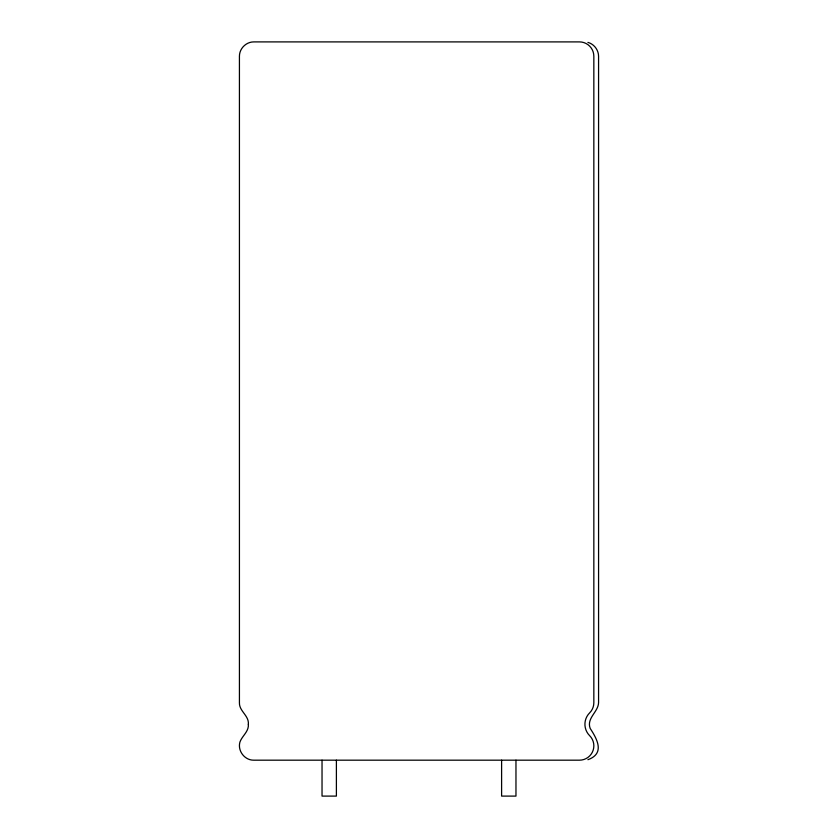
<?xml version="1.0" encoding="UTF-8"?>
<svg xmlns="http://www.w3.org/2000/svg" width="838" height="838" viewBox="0 0 838 838"><rect width="100%" height="100%" fill="white"/><g stroke="black" fill="none" stroke-linecap="round" stroke-linejoin="round"><path stroke-width="1.26" d="M587.92 759.699C605.245 753.488 597.033 738.917 590.193 728.442C586.307 718.124 598.217 712.091 598.573 702.726L598.573 56.261C598.531 49.913 594.048 44.068 587.92 42.392M515.967 760.181L515.967 796.1L501.606 796.1L501.606 760.181M336.394 760.181L336.394 796.1L322.033 796.1L322.033 760.181M248.352 724.273C248.98 731.605 242.077 735.858 239.919 742.101C237.405 750.848 244.696 760.359 253.799 760.181L579.477 760.181A14.361 14.361 0 0 0 589.638 735.659A16.111 16.111 0 0 1 589.638 712.876A14.361 14.361 0 0 0 593.838 702.726L593.838 56.261A14.361 14.361 0 0 0 579.477 41.9L253.799 41.9C246.11 41.848 239.385 48.573 239.427 56.261L239.427 702.726C239.102 711.232 249.158 715.558 248.352 724.273"/></g></svg>
